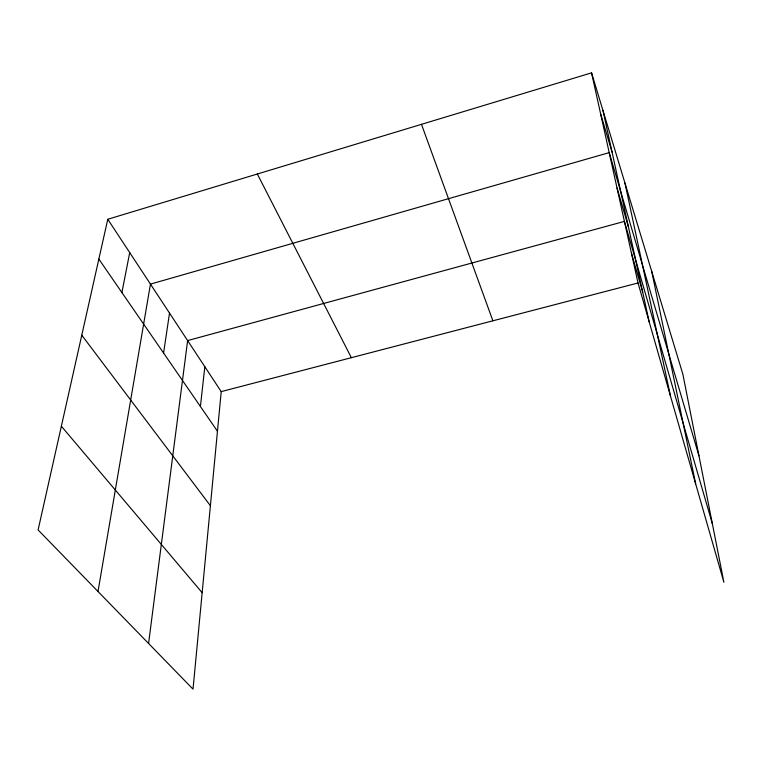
<?xml version="1.0" encoding="UTF-8"?>
<svg xmlns="http://www.w3.org/2000/svg" width="762" height="762" viewBox="0 0 762 762"><rect width="100%" height="100%" fill="white"/><g stroke="black" fill="none" stroke-linecap="round" stroke-linejoin="round"><path stroke-width="1.14" d="M107.775 219.275L221.209 391.611L193.024 689.143L38.1 529.942L107.775 219.275L591.56 72.857L682.876 374.237L723.9 582.282L638.032 282.978L591.56 72.857M200.416 406.498L204.835 366.732M148.571 643.461L187.623 340.585L624.411 221.399L712.337 523.618M163.582 353.035L169.526 313.087M98.003 591.503L150.457 284.121L609.2 152.629L698.983 455.895M121.901 292.532L129.721 252.613M221.209 391.611L638.032 282.978M61.36 426.215L202.168 592.712M81.782 335.204L210.407 505.73M98.85 259.08L217.456 431.235M257.337 174.012L351.377 357.692M421.481 124.33L492.89 320.812M600.656 113.976L612.057 152.076M617.02 187.985L628.393 226.762M631.403 253.013L642.69 292.084M602.942 110.414L649.253 322.088M624.954 183.09L670.531 396.25M651.739 271.472L695.658 483.841"/></g></svg>
